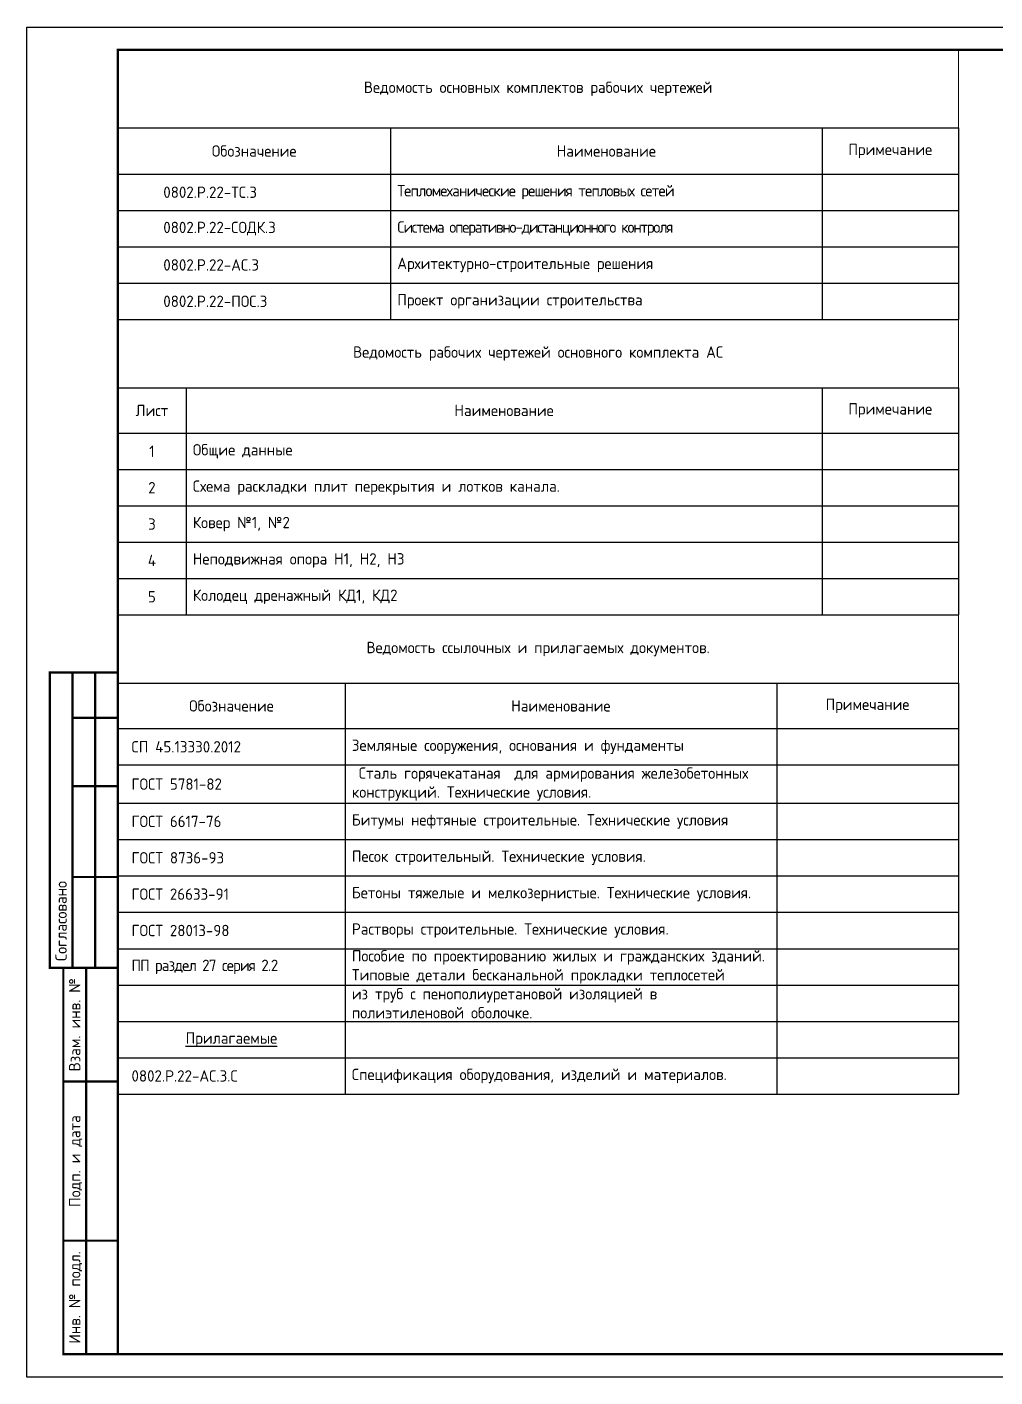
# Model space of a CAD drawing. Header units: metres. Extents: x 1563 to 4966, y -517 to 1463.
# Drawn here: x 2204 to 2417.1, y 1165.8 to 1462.8 of the extents above; entities that cross this region are included whole.
import ezdxf
from ezdxf.enums import TextEntityAlignment as Align

# ---------------------------------------------------------------- set-up
doc = ezdxf.new("R2010")
doc.units = ezdxf.units.M
doc.layers.add('Форматы', color=7, linetype='Continuous')
doc.styles.get("Standard").update_dxf_attribs({"font": 'GOST Common.ttf'})

# ---------------------------------------------------------------- blocks, each defined once
blk = doc.blocks.new('*U324')
blk.add_lwpolyline([(0, 0), (420, 0), (420, -297), (0, -297)], close=True)
at = {"const_width": 0.5}
blk.add_lwpolyline([(20, -5), (415, -5), (415, -292), (20, -292)], close=True, dxfattribs=at)
for points in [[(20, -207), (5, -207), (5, -142), (20, -142)], [(10, -142), (10, -207)], [(15, -142), (15, -207)], [(10, -152), (20, -152)], [(10, -167), (20, -167)], [(10, -187), (20, -187)], [(20, -292), (8, -292), (8, -207), (20, -207)], [(13, -207), (13, -292)], [(8, -232), (20, -232)], [(8, -267), (20, -267)]]:
    blk.add_lwpolyline(points, dxfattribs=at)
blk.add_text('Согласовано', height=2.5, rotation=90).set_placement((7.5, -205.5), align=Align.MIDDLE_LEFT)
for s, p in [('Взам. инв. №', (10.5, -219.5)), ('Подп. и дата', (10.5, -249.5)), ('Инв. № подл.', (10.5, -279.5))]:
    blk.add_text(s, height=2.5, rotation=90).set_placement(p, align=Align.MIDDLE_CENTER)
blk.add_attdef('РАЗРАБОТАЛ', text='', height=2.5).set_placement((250.5, -264.22), align=Align.MIDDLE_LEFT)
at = {"flags": 8}
for tag, height, p in [('ДАТА', 2.5, (290.07, -264.4)), ('ЛИСТ', 3, (386.39, -271.92)), ('ЛИСТОВ', 3, (403.89, -271.92)), ('ФОРМАТ', 3, (380.97, -294.75))]:
    blk.add_attdef(tag, text='', height=height, dxfattribs=at).set_placement(p, align=Align.MIDDLE_CENTER)
blk.add_attdef('ПРОВЕРИЛ', (250.75, -270.73), '', height=2.5)
at = {"lineweight": 30, "flags": 104}
for tag, p in [('ТЕПЛОВЫЕ_СЕТИ', (330, -269.5)), ('ИМЯ_ЧЕРТЕЖА', (330, -284.5))]:
    blk.add_attdef(tag, text='', height=3, dxfattribs=at).set_placement(p, align=Align.MIDDLE_CENTER)
blk = doc.blocks.new('*T13')
at = {"layer": 'Defpoints', "color": 8, "linetype": 'ByBlock', "lineweight": 0, "transparency": 16777216}
for p, q in [((0, 0), (185, 0)), ((0, 0), (0, -17.2)), ((185, 0), (185, -17.2))]:
    blk.add_line(p, q, dxfattribs=at)
at = {"layer": 'Форматы', "color": 0, "lineweight": -2, "transparency": 16777216}
for p, q in [((0, -17.2), (185, -17.2)), ((0, -17.2), (0, -59.35)), ((60, -17.2), (60, -59.35)), ((155, -17.2), (155, -59.35)), ((185, -17.2), (185, -59.35)), ((0, -27.35), (185, -27.35)), ((0, -35.35), (185, -35.35)), ((0, -43.35), (185, -43.35)), ((0, -51.35), (185, -51.35)), ((0, -59.35), (185, -59.35))]:
    blk.add_line(p, q, dxfattribs=at)
at = {"layer": 'Форматы', "color": 0, "transparency": 16777216, "char_height": 2.5}
for s, insert, width, attachment_point in [('Ведомость основных комплектов рабочих чертежей', (92.5, -8.6), 182, 5), ('Примечание', (170, -22.28), 27, 5), ('Обозначение', (30, -22.28), 57, 5), ('Наименование', (107.5, -22.28), 92, 5), ('{\\C1;0802.Р.22-ТС.3}', (10, -31.35), 40, 4), ('{\\T0.9;Тепломеханические решения тепловых сетей}', (61.5, -31.35), 92, 4), ('{\\C1;0802.Р.22-СОДК.3}', (10, -39.35), 40, 4), ('{\\T0.85;Система оперативно-дистанционного контроля}', (61.5, -39.35), 92, 4), ('{\\C1;0802.Р.22-АС.3}', (10, -47.35), 40, 4), ('Архитектурно-строительные решения ', (61.5, -47.35), 92, 4), ('{\\C1;0802.Р.22-ПОС.3}', (10, -55.35), 40, 4), ('Проект организации строительства', (61.5, -55.35), 92, 4)]:
    blk.add_mtext(s, dxfattribs=dict(at, insert=insert, width=width, attachment_point=attachment_point))
blk = doc.blocks.new('*T14')
at = {"color": 0, "linetype": 'ByBlock', "lineweight": -2, "transparency": 16777216}
blk.add_line((0, 0), (185, 0), dxfattribs=at)
at = {"color": 0, "lineweight": -2, "transparency": 16777216}
for p, q in [((0, -15), (185, -15)), ((0, -15), (0, -65)), ((15, -15), (15, -65)), ((155, -15), (155, -65)), ((185, -15), (185, -65)), ((0, -25), (185, -25)), ((0, -33), (185, -33)), ((0, -41), (185, -41)), ((0, -49), (185, -49)), ((0, -57), (185, -57)), ((0, -65), (185, -65))]:
    blk.add_line(p, q, dxfattribs=at)
at = {"layer": 'Defpoints', "color": 8, "linetype": 'ByBlock', "lineweight": 0, "transparency": 16777216}
for p, q in [((0, 0), (0, -15)), ((185, 0), (185, -15))]:
    blk.add_line(p, q, dxfattribs=at)
at = {"color": 0, "lineweight": 15, "transparency": 16777216, "char_height": 2.5}
for s, insert, width, attachment_point in [('Ведомость рабочих чертежей основного комплекта АС', (92.5, -7.5), 182, 5), ('Лист', (7.5, -20), 12, 5), ('Наименование', (85, -20), 137, 5), ('Примечание', (170, -20), 27, 5), ('1', (7.5, -29), 14, 5), ('Общие данные', (16.5, -29), 137, 4), ('{\\C256;Схема раскладки плит перекрытия и лотков канала.}', (16.5, -37), 137, 4), ('2', (7.5, -37), 14, 5), ('3', (7.5, -45), 14, 5), ('{\\C1;Ковер №1, №2}', (16.5, -45), 137, 4), ('4', (7.5, -53), 14, 5), ('Неподвижная опора Н1, Н2, Н3', (16.5, -53), 137, 4), ('Колодец дренажный КД1, КД2', (16.5, -61), 137, 4), ('5', (7.5, -61), 14, 5)]:
    blk.add_mtext(s, dxfattribs=dict(at, insert=insert, width=width, attachment_point=attachment_point))
blk = doc.blocks.new('*T15')
at = {"color": 0, "linetype": 'ByBlock', "lineweight": -2, "transparency": 16777216}
for p, q in [((0, 0), (185, 0)), ((0, -15), (185, -15)), ((0, -15), (0, -25)), ((50, -15), (50, -25)), ((145, -15), (145, -25)), ((185, -15), (185, -25))]:
    blk.add_line(p, q, dxfattribs=at)
at = {"lineweight": 25, "transparency": 16777216}
for p, q in [((0, -25), (185, -25)), ((0, -25), (0, -105.42)), ((50, -25), (50, -105.42)), ((145, -25), (145, -105.42)), ((185, -25), (185, -105.42)), ((0, -33), (185, -33)), ((0, -41.42), (185, -41.42)), ((0, -49.42), (185, -49.42)), ((0, -57.42), (185, -57.42)), ((0, -65.42), (185, -65.42)), ((0, -73.42), (185, -73.42)), ((0, -81.42), (185, -81.42)), ((0, -89.42), (185, -89.42)), ((0, -97.42), (185, -97.42)), ((0, -105.42), (185, -105.42))]:
    blk.add_line(p, q, dxfattribs=at)
at = {"layer": 'Defpoints', "color": 8, "linetype": 'ByBlock', "lineweight": 0, "transparency": 16777216}
for p, q in [((0, 0), (0, -15)), ((185, 0), (185, -15))]:
    blk.add_line(p, q, dxfattribs=at)
at = {"color": 0, "transparency": 16777216, "char_height": 2.5}
for s, insert, width, attachment_point in [('Ведомость ссылочных и прилагаемых документов.', (92.5, -7.5), 182, 5), ('Обозначение ', (25, -20), 47, 5), ('Наименование', (97.5, -20), 92, 5), ('Примечание', (165, -20), 37, 5), ('СП 45.13330.2012', (3, -29), 44, 4), ('Земляные сооружения, основания и фундаменты', (51.5, -29), 92, 4), (' Сталь горячекатаная  для армирования железобетонных конструкций. Технические условия.', (51.5, -37.21), 92, 4), ('ГОСТ 5781-82', (3, -37.21), 44, 4), ('ГОСТ 6617-76', (3, -45.42), 44, 4), ('Битумы нефтяные строительные. Технические условия', (51.5, -45.42), 92, 4), ('ГОСТ 8736-93', (3, -53.42), 44, 4), ('Песок строительный. Технические условия.', (51.5, -53.42), 92, 4), ('ГОСТ 26633-91', (3, -61.42), 44, 4), ('Бетоны тяжелые и мелкозернистые. Технические условия.', (51.5, -61.42), 92, 4), ('ГОСТ 28013-98', (3, -69.42), 44, 4), ('Растворы строительные. Технические условия.', (51.5, -69.42), 92, 4), ('Пособие по проектированию жилых и гражданских зданий. Типовые детали бесканальной прокладки теплосетей', (51.5, -77.42), 92, 4), ('{\\T0.9;ПП раздел 27 серия 2.2}', (3, -77.42), 44, 4), ('из труб с пенополиуретановой изоляцией в полиэтиленовой оболочке.', (51.5, -85.42), 92, 4), ('{\\LПрилагаемые}', (25, -93.42), 44, 5), ('{\\C1;0802.Р.22-АС.3.С}', (3, -101.42), 44, 4), ('Спецификация оборудования, изделий и материалов.', (51.5, -101.42), 92, 4)]:
    blk.add_mtext(s, dxfattribs=dict(at, insert=insert, width=width, attachment_point=attachment_point))

msp = doc.modelspace()

# ---------------------------------------------------------------- linework, layer by layer
at = {"layer": 'Форматы'}
for p, q in [((2409.0412, 1440.6185), (2409.0412, 1398.4709)), ((2409.0412, 1379.3441), (2409.0412, 1337.3441)), ((2224.0412, 1226.8259), (2224.0412, 1317.3441))]:
    msp.add_line(p, q, dxfattribs=at)

# ---------------------------------------------------------------- block references
for name, p in [('*T13', (2224.0412, 1457.8234)), ('*T14', (2224.0412, 1398.4709)), ('*T15', (2224.0412, 1333.4709))]:
    msp.add_blockref(name, p)
msp.add_blockref('*U324', (2204.0412, 1462.8234), dxfattribs=at)

doc.saveas('drawing.dxf')
